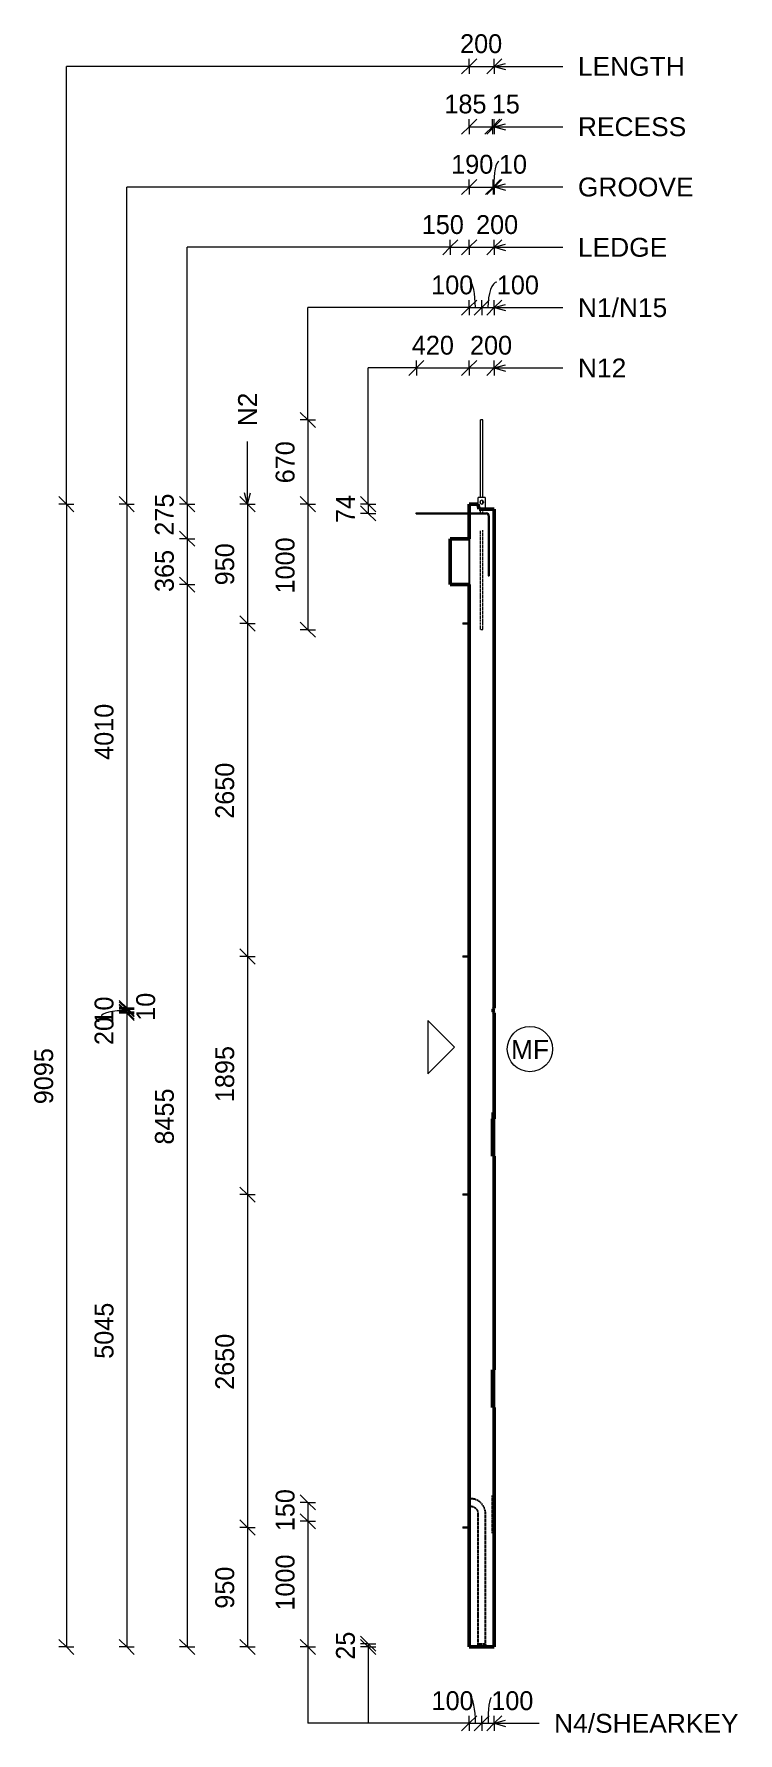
# Model space of a CAD drawing. Header units: millimetres. Extents: x -8906 to 7980, y -2564 to 13136.
# Drawn here: x 2381 to 7980, y -2080 to 11442 of the extents above; entities that cross this region are included whole.
import ezdxf

# ---------------------------------------------------------------- set-up
doc = ezdxf.new("R2010")
doc.units = ezdxf.units.MM
doc.linetypes.add('Dash', pattern=[6.36, 3.18, -3.18])
for name, color, linetype, lineweight in [('A-ANNO-DIMS', 211, 'Continuous', 9), ('A-ANNO-DIMS-60', 211, 'Continuous', 9), ('A-DETL-MBND', 5, 'Continuous', 18), ('A-DETL-THIN', 151, 'Continuous', 18), ('A-GENM', 13, 'Continuous', 18), ('A-WALL', 113, 'Continuous', 25), ('A-WALL-HDLN', 110, 'Dash', 25), ('G-ANNO-TEXT', 231, 'Continuous', 9), ('S-BEAM', 12, 'Continuous', 18), ('S-RBAR', 171, 'Continuous', 18)]:
    doc.layers.add(name, color=color, linetype=linetype, lineweight=lineweight)
doc.styles.add('Arial_1', font='arial.ttf', dxfattribs={"height": 150})
doc.styles.add('Nirmala UI Semilight', font='NirmalaS.ttf', dxfattribs={"height": 150})
doc.dimstyles.new('Arrow_Filled_-_2_5_NI_UI', dxfattribs={"dimscale": 304.8, "dimtxt": 157.104592, "dimasz": 0.393701, "dimexe": 0.19685, "dimexo": 0.0625, "dimgap": 0.19685, "dimtad": 1, "dimdec": 0, "dimzin": 0, "dimdsep": 46, "dimtxsty": 'Nirmala UI Semilight', "dimblk1": 'OBLIQUE', "dimblk2": 'OBLIQUE', "dimsah": 1, "dimcen": 0.09, "dimazin": 0, "dimtfac": 1, "dimtdec": 4, "dimtix": 1, "dimtmove": 0, "dimatfit": 3, "dimfxl": 0.19685, "dimfxlon": 1, "dimtvp": 1, "dimtolj": 1, "dimtzin": 0, "dimarcsym": 2})
doc.dimstyles.new('Arrow_Filled_-_2_5_NI_UI_1', dxfattribs={"dimscale": 304.8, "dimtxt": 157.104592, "dimasz": 0.393701, "dimexe": 0.19685, "dimexo": 0.0625, "dimgap": 0.19685, "dimtad": 1, "dimdec": 0, "dimzin": 0, "dimdsep": 46, "dimtxsty": 'Nirmala UI Semilight', "dimblk1": 'OBLIQUE', "dimblk2": 'OBLIQUE', "dimsah": 1, "dimcen": 0.09, "dimazin": 0, "dimtfac": 1, "dimtdec": 4, "dimtix": 1, "dimtmove": 2, "dimatfit": 3, "dimfxl": 0.19685, "dimfxlon": 1, "dimtvp": 1, "dimtolj": 1, "dimtzin": 0, "dimarcsym": 2})
doc.dimstyles.new('Arrow_Filled_-_2_5_NI_UI_2', dxfattribs={"dimscale": 304.8, "dimtxt": 157.104592, "dimasz": 0.393701, "dimexe": 0.19685, "dimexo": 0.0625, "dimgap": 0.19685, "dimtad": 1, "dimdec": 0, "dimzin": 0, "dimdsep": 46, "dimtxsty": 'Nirmala UI Semilight', "dimblk1": 'OBLIQUE', "dimblk2": 'OBLIQUE', "dimsah": 1, "dimcen": 0.09, "dimazin": 0, "dimtfac": 1, "dimtdec": 4, "dimtix": 1, "dimtmove": 1, "dimatfit": 3, "dimfxl": 0.19685, "dimfxlon": 1, "dimtvp": 1, "dimtolj": 1, "dimtzin": 0, "dimarcsym": 2})

# ---------------------------------------------------------------- blocks, each defined once
blk = doc.blocks.new('RR spread anchor face based - RR-SA-2_5-150-1726819-Elevation Right')
at = {"layer": 'A-GENM'}
for p, q in [((17885, 6755), (17890, 6755)), ((17885, 6755), (17885, 6745)), ((17890, 6745), (17885, 6745)), ((17890, 6755), (17935, 6755)), ((17890, 6755), (17890, 6745)), ((17935, 6745), (17890, 6745))]:
    blk.add_line(p, q, dxfattribs=at)
blk = doc.blocks.new('RR spread anchor face based - RR-SA-7_5-260-1726841-Elevation Right')
at = {"layer": 'A-GENM'}
for p, q in [((18008.06222, 7751.596), (18005.56222, 7746.596)), ((18005.56222, 7746.596), (18005.56222, 7700)), ((18063.06222, 7751.596), (18008.06222, 7751.596)), ((18022.56222, 7714.096), (18022.56222, 7718.096)), ((18048.56222, 7718.096), (18048.56222, 7714.096)), ((18065.56222, 7746.596), (18063.06222, 7751.596)), ((18065.56222, 7660), (18065.56222, 7746.596))]:
    blk.add_line(p, q, dxfattribs=at)
for centre, start, end in [((18035.56222, 7718.096), 0, 180), ((18035.56222, 7714.096), 180, 0)]:
    blk.add_arc(centre, 13, start, end, dxfattribs=at)
blk = doc.blocks.new('DIMBLOCK84-Elevation Right')
at = {"layer": 'A-ANNO-DIMS-60'}
for p, q in [((5842, -2003), (5782, -2063)), ((5842, -2003), (5902, -1943)), ((5842, -2003), (5842, -1943)), ((5842, -2003), (5942, -2003)), ((5842, -2003), (5842, -2063)), ((5942, -2003), (5882, -2063)), ((5942, -2003), (6002, -1943)), ((5942, -2003), (5942, -1943)), ((5942, -2003), (5942, -2063))]:
    blk.add_line(p, q, dxfattribs=at)
blk.add_ellipse((5852, -2003), major_axis=(0, 203), ratio=0.197096, start_param=4.712389, end_param=6.283185, dxfattribs=at)
at = {"layer": 'A-ANNO-DIMS-60', "color": 0, "insert": (5543, -1748), "char_height": 150, "width": 370.2, "attachment_point": 1, "line_spacing_factor": 1.142579, "style": 'Nirmala UI Semilight'}
blk.add_mtext('100', dxfattribs=at)
blk = doc.blocks.new('_Oblique')
at = {"color": 0, "linetype": 'ByBlock', "lineweight": -2}
blk.add_line((-0.5, -0.5), (0.5, 0.5), dxfattribs=at)
blk = doc.blocks.new('DIMBLOCK85-Elevation Right')
at = {"layer": 'A-ANNO-DIMS-60'}
for p, q in [((5942, -2003), (5882, -2063)), ((5942, -2003), (6002, -1943)), ((5942, -2003), (5942, -1943)), ((5942, -2003), (6042, -2003)), ((5942, -2003), (5942, -2063)), ((6042, -2003), (5982, -2063)), ((6042, -2003), (6102, -1943)), ((6042, -2003), (6042, -1943)), ((6042, -2003), (6042, -2063))]:
    blk.add_line(p, q, dxfattribs=at)
blk.add_ellipse((6018, -2003), major_axis=(0, 203), ratio=0.128758, start_param=0, end_param=1.570796, dxfattribs=at)
at = {"layer": 'A-ANNO-DIMS-60', "color": 0, "insert": (6018, -1748), "char_height": 150, "width": 370.2, "attachment_point": 1, "line_spacing_factor": 1.142579, "style": 'Nirmala UI Semilight'}
blk.add_mtext('100', dxfattribs=at)
blk = doc.blocks.new('DIMBLOCK86-Elevation Right')
at = {"layer": 'A-ANNO-DIMS-60'}
for p, q in [((4559, -245), (4499, -185)), ((4559, -245), (4499, -245)), ((4559, -245), (4559, -395)), ((4559, -245), (4619, -305)), ((4559, -245), (4619, -245)), ((4559, -395), (4499, -335)), ((4559, -395), (4499, -395)), ((4559, -395), (4619, -455)), ((4559, -395), (4619, -395))]:
    blk.add_line(p, q, dxfattribs=at)
at = {"layer": 'A-ANNO-DIMS-60', "color": 0, "insert": (4303, -474), "char_height": 150, "width": 370.2, "attachment_point": 1, "rotation": 90, "line_spacing_factor": 1.142579, "style": 'Nirmala UI Semilight'}
blk.add_mtext('150', dxfattribs=at)
blk = doc.blocks.new('DIMBLOCK87-Elevation Right')
at = {"layer": 'A-ANNO-DIMS-60'}
for p, q in [((4559, -395), (4499, -335)), ((4559, -395), (4499, -395)), ((4559, -395), (4559, -1395)), ((4559, -395), (4619, -455)), ((4559, -395), (4619, -395)), ((4559, -1395), (4499, -1335)), ((4559, -1395), (4499, -1395)), ((4559, -1395), (4619, -1455)), ((4559, -1395), (4619, -1395))]:
    blk.add_line(p, q, dxfattribs=at)
at = {"layer": 'A-ANNO-DIMS-60', "color": 0, "insert": (4303, -1106), "char_height": 150, "width": 507.31, "attachment_point": 1, "rotation": 90, "line_spacing_factor": 1.142579, "style": 'Nirmala UI Semilight'}
blk.add_mtext('1000', dxfattribs=at)
blk = doc.blocks.new('DIMBLOCK88-Elevation Right')
at = {"layer": 'A-ANNO-DIMS-60'}
for p, q in [((5039, -1370), (4979, -1310)), ((5039, -1395), (4979, -1335)), ((5039, -1370), (4979, -1370)), ((5039, -1395), (4979, -1395)), ((5039, -1370), (5039, -1395)), ((5039, -1370), (5099, -1430)), ((5039, -1370), (5099, -1370)), ((5039, -1395), (5099, -1455)), ((5039, -1395), (5099, -1395))]:
    blk.add_line(p, q, dxfattribs=at)
at = {"layer": 'A-ANNO-DIMS-60', "color": 0, "insert": (4783, -1497), "char_height": 150, "width": 274.22, "attachment_point": 1, "rotation": 90, "line_spacing_factor": 1.142579, "style": 'Nirmala UI Semilight'}
blk.add_mtext('25', dxfattribs=at)
blk = doc.blocks.new('DIMBLOCK89-Elevation Right')
at = {"layer": 'A-ANNO-DIMS-60'}
for p, q in [((5422, 8784), (5482, 8844)), ((5422, 8784), (5422, 8844)), ((5842, 8784), (5902, 8844)), ((5842, 8784), (5842, 8844)), ((5422, 8784), (5362, 8724)), ((5422, 8784), (5842, 8784)), ((5422, 8784), (5422, 8724)), ((5842, 8784), (5782, 8724)), ((5842, 8784), (5842, 8724))]:
    blk.add_line(p, q, dxfattribs=at)
at = {"layer": 'A-ANNO-DIMS-60', "color": 0, "insert": (5386, 9040), "char_height": 150, "width": 414.76, "attachment_point": 1, "line_spacing_factor": 1.142579, "style": 'Nirmala UI Semilight'}
blk.add_mtext('420', dxfattribs=at)
blk = doc.blocks.new('DIMBLOCK90-Elevation Right')
at = {"layer": 'A-ANNO-DIMS-60'}
for p, q in [((5842, 8784), (5902, 8844)), ((5842, 8784), (5842, 8844)), ((6042, 8784), (6102, 8844)), ((6042, 8784), (6042, 8844)), ((5842, 8784), (5782, 8724)), ((5842, 8784), (6042, 8784)), ((5842, 8784), (5842, 8724)), ((6042, 8784), (5982, 8724)), ((6042, 8784), (6042, 8724))]:
    blk.add_line(p, q, dxfattribs=at)
at = {"layer": 'A-ANNO-DIMS-60', "color": 0, "insert": (5849, 9040), "char_height": 150, "width": 411.33, "attachment_point": 1, "line_spacing_factor": 1.142579, "style": 'Nirmala UI Semilight'}
blk.add_mtext('200', dxfattribs=at)
blk = doc.blocks.new('DIMBLOCK91-Elevation Right')
at = {"layer": 'A-ANNO-DIMS-60'}
for p, q in [((5842, 9264), (5782, 9204)), ((5842, 9264), (5902, 9324)), ((5842, 9264), (5842, 9324)), ((5842, 9264), (5942, 9264)), ((5842, 9264), (5842, 9204)), ((5942, 9264), (5882, 9204)), ((5942, 9264), (6002, 9324)), ((5942, 9264), (5942, 9324)), ((5942, 9264), (5942, 9204))]:
    blk.add_line(p, q, dxfattribs=at)
blk.add_ellipse((5848, 9264), major_axis=(0, 203), ratio=0.214375, start_param=4.712389, end_param=6.283185, dxfattribs=at)
at = {"layer": 'A-ANNO-DIMS-60', "color": 0, "insert": (5540, 9520), "char_height": 150, "width": 370.2, "attachment_point": 1, "line_spacing_factor": 1.142579, "style": 'Nirmala UI Semilight'}
blk.add_mtext('100', dxfattribs=at)
blk = doc.blocks.new('DIMBLOCK92-Elevation Right')
at = {"layer": 'A-ANNO-DIMS-60'}
for p, q in [((5942, 9264), (5882, 9204)), ((5942, 9264), (6002, 9324)), ((5942, 9264), (5942, 9324)), ((5942, 9264), (6042, 9264)), ((5942, 9264), (5942, 9204)), ((6042, 9264), (5982, 9204)), ((6042, 9264), (6102, 9324)), ((6042, 9264), (6042, 9324)), ((6042, 9264), (6042, 9204))]:
    blk.add_line(p, q, dxfattribs=at)
blk.add_ellipse((6062, 9264), major_axis=(0, 203), ratio=0.348432, start_param=0, end_param=1.570796, dxfattribs=at)
at = {"layer": 'A-ANNO-DIMS-60', "color": 0, "insert": (6062, 9520), "char_height": 150, "width": 370.2, "attachment_point": 1, "line_spacing_factor": 1.142579, "style": 'Nirmala UI Semilight'}
blk.add_mtext('100', dxfattribs=at)
blk = doc.blocks.new('DIMBLOCK93-Elevation Right')
at = {"layer": 'A-ANNO-DIMS-60'}
for p, q in [((5039, 7700), (4979, 7760)), ((5039, 7700), (4979, 7700)), ((5039, 7626), (4979, 7686)), ((5039, 7626), (4979, 7626)), ((5039, 7700), (5039, 7626)), ((5039, 7700), (5099, 7640)), ((5039, 7700), (5099, 7700)), ((5039, 7626), (5099, 7566)), ((5039, 7626), (5099, 7626))]:
    blk.add_line(p, q, dxfattribs=at)
at = {"layer": 'A-ANNO-DIMS-60', "color": 0, "insert": (4783, 7550), "char_height": 150, "width": 270.79, "attachment_point": 1, "rotation": 90, "line_spacing_factor": 1.142579, "style": 'Nirmala UI Semilight'}
blk.add_mtext('74', dxfattribs=at)
blk = doc.blocks.new('DIMBLOCK94-Elevation Right')
at = {"layer": 'A-ANNO-DIMS-60'}
for p, q in [((4559, 8370), (4499, 8430)), ((4559, 8370), (4499, 8370)), ((4559, 8370), (4559, 7700)), ((4559, 8370), (4619, 8310)), ((4559, 8370), (4619, 8370)), ((4559, 7700), (4499, 7760)), ((4559, 7700), (4499, 7700)), ((4559, 7700), (4619, 7640)), ((4559, 7700), (4619, 7700))]:
    blk.add_line(p, q, dxfattribs=at)
at = {"layer": 'A-ANNO-DIMS-60', "color": 0, "insert": (4303, 7866), "char_height": 150, "width": 404.47, "attachment_point": 1, "rotation": 90, "line_spacing_factor": 1.142579, "style": 'Nirmala UI Semilight'}
blk.add_mtext('670', dxfattribs=at)
blk = doc.blocks.new('DIMBLOCK95-Elevation Right')
at = {"layer": 'A-ANNO-DIMS-60'}
for p, q in [((4559, 7700), (4499, 7760)), ((4559, 7700), (4499, 7700)), ((4559, 7700), (4559, 6700)), ((4559, 7700), (4619, 7640)), ((4559, 7700), (4619, 7700)), ((4559, 6700), (4499, 6760)), ((4559, 6700), (4499, 6700)), ((4559, 6700), (4619, 6640)), ((4559, 6700), (4619, 6700))]:
    blk.add_line(p, q, dxfattribs=at)
at = {"layer": 'A-ANNO-DIMS-60', "color": 0, "insert": (4303, 6989), "char_height": 150, "width": 507.31, "attachment_point": 1, "rotation": 90, "line_spacing_factor": 1.142579, "style": 'Nirmala UI Semilight'}
blk.add_mtext('1000', dxfattribs=at)
blk = doc.blocks.new('DIMBLOCK96-Elevation Right')
at = {"layer": 'A-ANNO-DIMS-60'}
for p, q in [((4079, 7700), (4019, 7760)), ((4079, 7700), (4019, 7700)), ((4079, 7700), (4079, 6750)), ((4079, 7700), (4139, 7640)), ((4079, 7700), (4139, 7700)), ((4079, 6750), (4019, 6810)), ((4079, 6750), (4019, 6750)), ((4079, 6750), (4139, 6690)), ((4079, 6750), (4139, 6750))]:
    blk.add_line(p, q, dxfattribs=at)
at = {"layer": 'A-ANNO-DIMS-60', "color": 0, "insert": (3823, 7054), "char_height": 150, "width": 411.33, "attachment_point": 1, "rotation": 90, "line_spacing_factor": 1.142579, "style": 'Nirmala UI Semilight'}
blk.add_mtext('950', dxfattribs=at)
blk = doc.blocks.new('DIMBLOCK97-Elevation Right')
at = {"layer": 'A-ANNO-DIMS-60'}
for p, q in [((4079, 6750), (4019, 6810)), ((4079, 6750), (4019, 6750)), ((4079, 6750), (4079, 4100)), ((4079, 6750), (4139, 6690)), ((4079, 6750), (4139, 6750)), ((4079, 4100), (4019, 4160)), ((4079, 4100), (4019, 4100)), ((4079, 4100), (4139, 4040)), ((4079, 4100), (4139, 4100))]:
    blk.add_line(p, q, dxfattribs=at)
at = {"layer": 'A-ANNO-DIMS-60', "color": 0, "insert": (3823, 5196), "char_height": 150, "width": 548.44, "attachment_point": 1, "rotation": 90, "line_spacing_factor": 1.142579, "style": 'Nirmala UI Semilight'}
blk.add_mtext('2650', dxfattribs=at)
blk = doc.blocks.new('DIMBLOCK98-Elevation Right')
at = {"layer": 'A-ANNO-DIMS-60'}
for p, q in [((4079, 4100), (4019, 4160)), ((4079, 4100), (4019, 4100)), ((4079, 4100), (4079, 2205)), ((4079, 4100), (4139, 4040)), ((4079, 4100), (4139, 4100)), ((4079, 2205), (4019, 2265)), ((4079, 2205), (4019, 2205)), ((4079, 2205), (4139, 2145)), ((4079, 2205), (4139, 2205))]:
    blk.add_line(p, q, dxfattribs=at)
at = {"layer": 'A-ANNO-DIMS-60', "color": 0, "insert": (3823, 2941), "char_height": 150, "width": 507.31, "attachment_point": 1, "rotation": 90, "line_spacing_factor": 1.142579, "style": 'Nirmala UI Semilight'}
blk.add_mtext('1895', dxfattribs=at)
blk = doc.blocks.new('DIMBLOCK99-Elevation Right')
at = {"layer": 'A-ANNO-DIMS-60'}
for p, q in [((4079, 2205), (4019, 2265)), ((4079, 2205), (4019, 2205)), ((4079, 2205), (4079, -445)), ((4079, 2205), (4139, 2145)), ((4079, 2205), (4139, 2205)), ((4079, -445), (4019, -385)), ((4079, -445), (4019, -445)), ((4079, -445), (4139, -505)), ((4079, -445), (4139, -445))]:
    blk.add_line(p, q, dxfattribs=at)
at = {"layer": 'A-ANNO-DIMS-60', "color": 0, "insert": (3823, 651), "char_height": 150, "width": 548.44, "attachment_point": 1, "rotation": 90, "line_spacing_factor": 1.142579, "style": 'Nirmala UI Semilight'}
blk.add_mtext('2650', dxfattribs=at)
blk = doc.blocks.new('DIMBLOCK100-Elevation Right')
at = {"layer": 'A-ANNO-DIMS-60'}
for p, q in [((4079, -445), (4019, -385)), ((4079, -445), (4019, -445)), ((4079, -445), (4079, -1395)), ((4079, -445), (4139, -505)), ((4079, -445), (4139, -445)), ((4079, -1395), (4019, -1335)), ((4079, -1395), (4019, -1395)), ((4079, -1395), (4139, -1455)), ((4079, -1395), (4139, -1395))]:
    blk.add_line(p, q, dxfattribs=at)
at = {"layer": 'A-ANNO-DIMS-60', "color": 0, "insert": (3823, -1091), "char_height": 150, "width": 411.33, "attachment_point": 1, "rotation": 90, "line_spacing_factor": 1.142579, "style": 'Nirmala UI Semilight'}
blk.add_mtext('950', dxfattribs=at)
blk = doc.blocks.new('DIMBLOCK101-Elevation Right')
at = {"layer": 'A-ANNO-DIMS-60'}
for p, q in [((5692, 9744), (5632, 9684)), ((5692, 9744), (5752, 9804)), ((5692, 9744), (5692, 9804)), ((5692, 9744), (5842, 9744)), ((5692, 9744), (5692, 9684)), ((5842, 9744), (5782, 9684)), ((5842, 9744), (5902, 9804)), ((5842, 9744), (5842, 9804)), ((5842, 9744), (5842, 9684))]:
    blk.add_line(p, q, dxfattribs=at)
at = {"layer": 'A-ANNO-DIMS-60', "color": 0, "insert": (5465, 10000), "char_height": 150, "width": 370.2, "attachment_point": 1, "line_spacing_factor": 1.142579, "style": 'Nirmala UI Semilight'}
blk.add_mtext('150', dxfattribs=at)
blk = doc.blocks.new('DIMBLOCK102-Elevation Right')
at = {"layer": 'A-ANNO-DIMS-60'}
for p, q in [((5842, 9744), (5782, 9684)), ((5842, 9744), (5902, 9804)), ((5842, 9744), (5842, 9804)), ((5842, 9744), (6042, 9744)), ((5842, 9744), (5842, 9684)), ((6042, 9744), (5982, 9684)), ((6042, 9744), (6102, 9804)), ((6042, 9744), (6042, 9804)), ((6042, 9744), (6042, 9684))]:
    blk.add_line(p, q, dxfattribs=at)
at = {"layer": 'A-ANNO-DIMS-60', "color": 0, "insert": (5897, 10000), "char_height": 150, "width": 411.33, "attachment_point": 1, "line_spacing_factor": 1.142579, "style": 'Nirmala UI Semilight'}
blk.add_mtext('200', dxfattribs=at)
blk = doc.blocks.new('DIMBLOCK103-Elevation Right')
at = {"layer": 'A-ANNO-DIMS-60'}
for p, q in [((3599, 7700), (3539, 7760)), ((3599, 7700), (3539, 7700)), ((3599, 7700), (3599, 7425)), ((3599, 7700), (3659, 7640)), ((3599, 7700), (3659, 7700)), ((3599, 7425), (3539, 7485)), ((3599, 7425), (3539, 7425)), ((3599, 7425), (3659, 7365)), ((3599, 7425), (3659, 7425))]:
    blk.add_line(p, q, dxfattribs=at)
at = {"layer": 'A-ANNO-DIMS-60', "color": 0, "insert": (3343, 7449), "char_height": 150, "width": 404.47, "attachment_point": 1, "rotation": 90, "line_spacing_factor": 1.142579, "style": 'Nirmala UI Semilight'}
blk.add_mtext('275', dxfattribs=at)
blk = doc.blocks.new('DIMBLOCK104-Elevation Right')
at = {"layer": 'A-ANNO-DIMS-60'}
for p, q in [((3599, 7425), (3539, 7485)), ((3599, 7425), (3539, 7425)), ((3599, 7425), (3599, 7060)), ((3599, 7425), (3659, 7365)), ((3599, 7425), (3659, 7425)), ((3599, 7060), (3539, 7120)), ((3599, 7060), (3539, 7060)), ((3599, 7060), (3659, 7000)), ((3599, 7060), (3659, 7060))]:
    blk.add_line(p, q, dxfattribs=at)
at = {"layer": 'A-ANNO-DIMS-60', "color": 0, "insert": (3343, 7001), "char_height": 150, "width": 411.33, "attachment_point": 1, "rotation": 90, "line_spacing_factor": 1.142579, "style": 'Nirmala UI Semilight'}
blk.add_mtext('365', dxfattribs=at)
blk = doc.blocks.new('DIMBLOCK105-Elevation Right')
at = {"layer": 'A-ANNO-DIMS-60'}
for p, q in [((3599, 7060), (3539, 7120)), ((3599, 7060), (3539, 7060)), ((3599, 7060), (3599, -1395)), ((3599, 7060), (3659, 7000)), ((3599, 7060), (3659, 7060)), ((3599, -1395), (3539, -1335)), ((3599, -1395), (3539, -1395)), ((3599, -1395), (3659, -1455)), ((3599, -1395), (3659, -1395))]:
    blk.add_line(p, q, dxfattribs=at)
at = {"layer": 'A-ANNO-DIMS-60', "color": 0, "insert": (3343, 2603), "char_height": 150, "width": 551.87, "attachment_point": 1, "rotation": 90, "line_spacing_factor": 1.142579, "style": 'Nirmala UI Semilight'}
blk.add_mtext('8455', dxfattribs=at)
blk = doc.blocks.new('DIMBLOCK106-Elevation Right')
at = {"layer": 'A-ANNO-DIMS-60'}
for p, q in [((5842, 10224), (5902, 10284)), ((5842, 10224), (5842, 10284)), ((6032, 10224), (6092, 10284)), ((6032, 10224), (6032, 10284)), ((5842, 10224), (5782, 10164)), ((5842, 10224), (6032, 10224)), ((5842, 10224), (5842, 10164)), ((6032, 10224), (5972, 10164)), ((6032, 10224), (6032, 10164))]:
    blk.add_line(p, q, dxfattribs=at)
at = {"layer": 'A-ANNO-DIMS-60', "color": 0, "insert": (5699, 10480), "char_height": 150, "width": 370.2, "attachment_point": 1, "line_spacing_factor": 1.142579, "style": 'Nirmala UI Semilight'}
blk.add_mtext('190', dxfattribs=at)
blk = doc.blocks.new('DIMBLOCK107-Elevation Right')
at = {"layer": 'A-ANNO-DIMS-60'}
for p, q in [((6032, 10224), (6092, 10284)), ((6032, 10224), (6032, 10284)), ((6042, 10224), (6102, 10284)), ((6042, 10224), (6042, 10284)), ((6032, 10224), (5972, 10164)), ((6042, 10224), (5982, 10164)), ((6032, 10224), (6042, 10224)), ((6032, 10224), (6032, 10164)), ((6042, 10224), (6042, 10164))]:
    blk.add_line(p, q, dxfattribs=at)
blk.add_ellipse((6079, 10224), major_axis=(0, 203), ratio=0.208442, start_param=0, end_param=1.570796, dxfattribs=at)
at = {"layer": 'A-ANNO-DIMS-60', "color": 0, "insert": (6079, 10480), "char_height": 150, "width": 233.09, "attachment_point": 1, "line_spacing_factor": 1.142579, "style": 'Nirmala UI Semilight'}
blk.add_mtext('10', dxfattribs=at)
blk = doc.blocks.new('DIMBLOCK108-Elevation Right')
at = {"layer": 'A-ANNO-DIMS-60'}
for p, q in [((3119, 7700), (3059, 7760)), ((3119, 7700), (3059, 7700)), ((3119, 7700), (3119, 3690)), ((3119, 7700), (3179, 7640)), ((3119, 7700), (3179, 7700)), ((3119, 3690), (3059, 3750)), ((3119, 3690), (3059, 3690)), ((3119, 3690), (3179, 3630)), ((3119, 3690), (3179, 3690))]:
    blk.add_line(p, q, dxfattribs=at)
at = {"layer": 'A-ANNO-DIMS-60', "color": 0, "insert": (2863, 5665), "char_height": 150, "width": 510.73, "attachment_point": 1, "rotation": 90, "line_spacing_factor": 1.142579, "style": 'Nirmala UI Semilight'}
blk.add_mtext('4010', dxfattribs=at)
blk = doc.blocks.new('DIMBLOCK109-Elevation Right')
at = {"layer": 'A-ANNO-DIMS-60'}
for p, q in [((3119, 3690), (3059, 3750)), ((3119, 3680), (3059, 3740)), ((3119, 3690), (3059, 3690)), ((3119, 3680), (3059, 3680)), ((3119, 3690), (3119, 3680)), ((3119, 3690), (3179, 3630)), ((3119, 3690), (3179, 3690)), ((3119, 3680), (3179, 3620)), ((3119, 3680), (3179, 3680))]:
    blk.add_line(p, q, dxfattribs=at)
at = {"layer": 'A-ANNO-DIMS-60', "color": 0, "insert": (3194, 3588), "char_height": 150, "width": 233.09, "attachment_point": 1, "rotation": 90, "line_spacing_factor": 1.142579, "style": 'Nirmala UI Semilight'}
blk.add_mtext('10', dxfattribs=at)
blk = doc.blocks.new('DIMBLOCK110-Elevation Right')
at = {"layer": 'A-ANNO-DIMS-60'}
for p, q in [((3119, 3680), (3059, 3740)), ((3119, 3660), (3059, 3720)), ((3119, 3680), (3059, 3680)), ((3119, 3660), (3059, 3660)), ((3119, 3680), (3119, 3660)), ((3119, 3680), (3179, 3620)), ((3119, 3680), (3179, 3680)), ((3119, 3660), (3179, 3600)), ((3119, 3660), (3179, 3660))]:
    blk.add_line(p, q, dxfattribs=at)
blk.add_ellipse((3119, 3623), major_axis=(203, 0), ratio=0.230436, start_param=1.570796, end_param=3.141593, dxfattribs=at)
at = {"layer": 'A-ANNO-DIMS-60', "color": 0, "insert": (2863, 3395), "char_height": 150, "width": 274.22, "attachment_point": 1, "rotation": 90, "line_spacing_factor": 1.142579, "style": 'Nirmala UI Semilight'}
blk.add_mtext('20', dxfattribs=at)
blk = doc.blocks.new('DIMBLOCK111-Elevation Right')
at = {"layer": 'A-ANNO-DIMS-60'}
for p, q in [((3119, 3660), (3059, 3720)), ((3119, 3650), (3059, 3710)), ((3119, 3660), (3059, 3660)), ((3119, 3660), (3119, 3650)), ((3119, 3660), (3179, 3600)), ((3119, 3660), (3179, 3660)), ((3119, 3650), (3059, 3650)), ((3119, 3650), (3179, 3590)), ((3119, 3650), (3179, 3650))]:
    blk.add_line(p, q, dxfattribs=at)
at = {"layer": 'A-ANNO-DIMS-60', "color": 0, "insert": (2863, 3558), "char_height": 150, "width": 233.09, "attachment_point": 1, "rotation": 90, "line_spacing_factor": 1.142579, "style": 'Nirmala UI Semilight'}
blk.add_mtext('10', dxfattribs=at)
blk = doc.blocks.new('DIMBLOCK112-Elevation Right')
at = {"layer": 'A-ANNO-DIMS-60'}
for p, q in [((3119, 3650), (3059, 3710)), ((3119, 3650), (3059, 3650)), ((3119, 3650), (3119, -1395)), ((3119, 3650), (3179, 3590)), ((3119, 3650), (3179, 3650)), ((3119, -1395), (3059, -1335)), ((3119, -1395), (3059, -1395)), ((3119, -1395), (3179, -1455)), ((3119, -1395), (3179, -1395))]:
    blk.add_line(p, q, dxfattribs=at)
at = {"layer": 'A-ANNO-DIMS-60', "color": 0, "insert": (2863, 898), "char_height": 150, "width": 551.87, "attachment_point": 1, "rotation": 90, "line_spacing_factor": 1.142579, "style": 'Nirmala UI Semilight'}
blk.add_mtext('5045', dxfattribs=at)
blk = doc.blocks.new('DIMBLOCK113-Elevation Right')
at = {"layer": 'A-ANNO-DIMS-60'}
for p, q in [((5842, 10704), (5782, 10644)), ((5842, 10704), (5902, 10764)), ((5842, 10704), (5842, 10764)), ((5842, 10704), (6027, 10704)), ((5842, 10704), (5842, 10644)), ((6027, 10704), (5967, 10644)), ((6027, 10704), (6087, 10764)), ((6027, 10704), (6027, 10764)), ((6027, 10704), (6027, 10644))]:
    blk.add_line(p, q, dxfattribs=at)
at = {"layer": 'A-ANNO-DIMS-60', "color": 0, "insert": (5645, 10960), "char_height": 150, "width": 370.2, "attachment_point": 1, "line_spacing_factor": 1.142579, "style": 'Nirmala UI Semilight'}
blk.add_mtext('185', dxfattribs=at)
blk = doc.blocks.new('DIMBLOCK114-Elevation Right')
at = {"layer": 'A-ANNO-DIMS-60'}
for p, q in [((6027, 10704), (5967, 10644)), ((6042, 10704), (5982, 10644)), ((6027, 10704), (6087, 10764)), ((6027, 10704), (6027, 10764)), ((6027, 10704), (6042, 10704)), ((6027, 10704), (6027, 10644)), ((6042, 10704), (6102, 10764)), ((6042, 10704), (6042, 10764)), ((6042, 10704), (6042, 10644))]:
    blk.add_line(p, q, dxfattribs=at)
at = {"layer": 'A-ANNO-DIMS-60', "color": 0, "insert": (6022, 10960), "char_height": 150, "width": 233.09, "attachment_point": 1, "line_spacing_factor": 1.142579, "style": 'Nirmala UI Semilight'}
blk.add_mtext('15', dxfattribs=at)
blk = doc.blocks.new('DIMBLOCK115-Elevation Right')
at = {"layer": 'A-ANNO-DIMS-60'}
for p, q in [((5842, 11184), (5902, 11244)), ((5842, 11184), (5842, 11244)), ((6042, 11184), (6102, 11244)), ((6042, 11184), (6042, 11244)), ((5842, 11184), (5782, 11124)), ((5842, 11184), (6042, 11184)), ((5842, 11184), (5842, 11124)), ((6042, 11184), (5982, 11124)), ((6042, 11184), (6042, 11124))]:
    blk.add_line(p, q, dxfattribs=at)
at = {"layer": 'A-ANNO-DIMS-60', "color": 0, "insert": (5770, 11440), "char_height": 150, "width": 411.33, "attachment_point": 1, "line_spacing_factor": 1.142579, "style": 'Nirmala UI Semilight'}
blk.add_mtext('200', dxfattribs=at)
blk = doc.blocks.new('DIMBLOCK116-Elevation Right')
at = {"layer": 'A-ANNO-DIMS-60'}
for p, q in [((2639, 7700), (2579, 7760)), ((2639, 7700), (2579, 7700)), ((2639, 7700), (2639, -1395)), ((2639, 7700), (2699, 7640)), ((2639, 7700), (2699, 7700)), ((2639, -1395), (2579, -1335)), ((2639, -1395), (2579, -1395)), ((2639, -1395), (2699, -1455)), ((2639, -1395), (2699, -1395))]:
    blk.add_line(p, q, dxfattribs=at)
at = {"layer": 'A-ANNO-DIMS-60', "color": 0, "insert": (2383, 2924), "char_height": 150, "width": 548.44, "attachment_point": 1, "rotation": 90, "line_spacing_factor": 1.142579, "style": 'Nirmala UI Semilight'}
blk.add_mtext('9095', dxfattribs=at)

msp = doc.modelspace()

# ---------------------------------------------------------------- linework, layer by layer
at = {"layer": 'A-DETL-MBND'}
for p, q in [((2639.1, 7700), (2639.1, 11184)), ((5841.7, 11184), (2639.1, 11184)), ((3119.1, 7700), (3119.1, 10224)), ((5841.7, 10224), (3119.1, 10224)), ((3599.1, 7700), (3599.1, 9744)), ((5691.7, 9744), (3599.1, 9744)), ((4559.1, 8370), (4559.1, 9264)), ((5841.7, 9264), (4559.1, 9264)), ((5039.1, 7700), (5039.1, 8784)), ((5421.7, 8784), (5039.1, 8784)), ((4559.1, -1395), (4559.1, -2003.3)), ((5039.1, -1395), (5039.1, -2003.3)), ((5841.7, -2003.3), (4559.1, -2003.3))]:
    msp.add_line(p, q, dxfattribs=at)
at = {"layer": 'A-DETL-THIN'}
for p, q in [((5512.8, 3591.3), (5512.8, 3167)), ((5725, 3379.2), (5512.8, 3591.3)), ((5512.8, 3167), (5725, 3379.2))]:
    msp.add_line(p, q, dxfattribs=at)
msp.add_circle((6325.1, 3362.9), 180, dxfattribs=at)
at = {"layer": 'A-WALL', "lineweight": 50}
for p, q in [((5911.8, 7700), (5841.7, 7700)), ((5841.7, 7700), (5841.7, 7425)), ((5921.8, 7660), (5911.8, 7700)), ((6041.7, 7660), (5921.8, 7660)), ((6041.7, 3690), (6041.7, 7660)), ((5841.7, 7060), (5841.7, -1395)), ((6031.7, 3680), (6041.7, 3690)), ((6031.7, 3660), (6031.7, 3680)), ((6041.7, 3650), (6031.7, 3660)), ((6041.7, 2807.3), (6041.7, 3650)), ((6026.7, 2511.9), (6026.7, 2807.3)), ((6026.7, 2807.3), (6041.7, 2807.3)), ((6041.7, 2511.9), (6026.7, 2511.9)), ((6041.7, 809.6), (6041.7, 2511.9)), ((6026.7, 509.7), (6026.7, 809.6)), ((6041.7, -1395), (6041.7, 509.7)), ((5841.7, -1395), (6041.7, -1395))]:
    msp.add_line(p, q, dxfattribs=at)
at = {"layer": 'A-WALL'}
for p, q in [((5841.7, 7425), (5841.7, 7060)), ((6041.7, 2809.6), (6026.7, 2809.6)), ((6041.7, 2807.3), (6041.7, 2511.9)), ((6026.7, 2509.6), (6041.7, 2509.6)), ((6041.7, 809.6), (6026.7, 809.6)), ((6041.7, 806.1), (6041.7, 513.2)), ((6026.7, 509.6), (6041.7, 509.6))]:
    msp.add_line(p, q, dxfattribs=at)
at = {"layer": 'A-WALL-HDLN'}
for p, q in [((6041.7, 2858.1), (6026.7, 2858.1)), ((6026.7, 2810), (6026.7, 2858.1)), ((6026.7, 2805), (6026.7, 2854.8)), ((6026.7, 2807.3), (6026.7, 2809.6)), ((6026.7, 2558.1), (6041.7, 2558.1)), ((6026.7, 2509.6), (6026.7, 2511.9)), ((6041.7, 809.6), (6041.7, 806.1)), ((6041.7, 513.2), (6041.7, 509.6)), ((5851.7, -215), (5841.7, -215)), ((6041.7, -190.5), (6026.7, -190.5)), ((6026.7, -490.5), (6026.7, -190.5)), ((5841.7, -275), (5851.7, -275)), ((5911.7, -335), (5911.7, -1376.3)), ((5971.7, -1376.3), (5971.7, -335)), ((6026.7, -490.5), (6041.7, -490.5)), ((5911.6, -1376.3), (5904.2, -1395)), ((5914.2, -1370), (5969.2, -1370)), ((5971.7, -1376.3), (5979.2, -1395))]:
    msp.add_line(p, q, dxfattribs=at)
at = {"layer": 'A-WALL-HDLN', "flags": 128}
for points in [[(5971.7, -335), (5971.6, -330.2), (5971.3, -325.4), (5970.8, -320.6), (5970.1, -315.9), (5969.3, -311.2), (5968.2, -306.5), (5967, -301.8), (5965.6, -297.3), (5964, -292.7), (5962.2, -288.3), (5960.2, -283.9), (5958.1, -279.6), (5955.8, -275.4), (5953.3, -271.3), (5950.7, -267.2), (5947.9, -263.3), (5945, -259.5), (5941.9, -255.9), (5938.6, -252.3), (5935.3, -248.9), (5931.8, -245.6), (5928.1, -242.5), (5924.4, -239.5), (5920.5, -236.7), (5916.5, -234), (5912.4, -231.5), (5908.2, -229.2), (5903.9, -227), (5899.6, -225), (5895.1, -223.2), (5890.6, -221.5), (5886.1, -220), (5881.4, -218.8), (5876.8, -217.7), (5872.1, -216.7), (5867.3, -216), (5862.5, -215.5), (5857.8, -215.2), (5853, -215), (5851.7, -215)], [(5851.7, -275), (5854.1, -275), (5856.5, -275.2), (5858.8, -275.4), (5861.2, -275.8), (5863.6, -276.2), (5865.9, -276.7), (5868.2, -277.3), (5870.5, -278), (5872.8, -278.8), (5875, -279.7), (5877.2, -280.7), (5879.4, -281.8), (5881.5, -282.9), (5883.5, -284.2), (5885.5, -285.5), (5887.5, -286.9), (5889.4, -288.3), (5891.2, -289.9), (5893, -291.5), (5894.7, -293.2), (5896.3, -295), (5897.9, -296.8), (5899.4, -298.7), (5900.8, -300.6), (5902.2, -302.6), (5903.4, -304.6), (5904.6, -306.7), (5905.7, -308.9), (5906.7, -311), (5907.6, -313.3), (5908.4, -315.5), (5909.1, -317.8), (5909.8, -320.1), (5910.3, -322.4), (5910.8, -324.8), (5911.1, -327.2), (5911.4, -329.6), (5911.6, -332), (5911.7, -334.4), (5911.7, -335)], [(5914.2, -1370), (5913.1, -1372.7), (5912.3, -1374.7), (5911.8, -1375.9), (5911.7, -1376.2)], [(5971.6, -1376.2), (5971.5, -1375.9), (5971, -1374.7), (5970.2, -1372.7), (5969.2, -1370)]]:
    msp.add_lwpolyline(points, dxfattribs=at)
at = {"layer": 'G-ANNO-TEXT', "color": 7}
for p, q in [((6041.8, 11184), (6131.8, 11208.1)), ((6041.8, 11184), (6131.8, 11159.9)), ((6041.8, 11184), (6587.1, 11184)), ((6041.8, 10704), (6131.8, 10728.1)), ((6041.8, 10704), (6131.8, 10679.9)), ((6041.8, 10704), (6587.1, 10704)), ((6041.8, 10224.2), (6131.8, 10248.3)), ((6041.8, 10224.2), (6131.8, 10200)), ((6041.8, 10224.2), (6587.1, 10224.2)), ((6041.8, 9744.2), (6131.8, 9768.3)), ((6041.8, 9744.2), (6131.8, 9720)), ((6041.8, 9744.2), (6587.1, 9744.2)), ((6041.4, 9264), (6131.4, 9288.2)), ((6041.4, 9264), (6131.4, 9239.9)), ((6041.4, 9264), (6587.1, 9264)), ((6041.6, 8783.7), (6131.6, 8807.8)), ((6041.6, 8783.7), (6131.6, 8759.6)), ((6041.6, 8783.7), (6587.1, 8783.7)), ((4079.2, 7699.8), (4079.2, 8199.9)), ((4079.2, 7699.8), (4055, 7789.8)), ((4079.2, 7699.8), (4103.3, 7789.8)), ((6041.7, -2003.3), (6131.7, -1979.2)), ((6041.7, -2003.3), (6131.7, -2027.4)), ((6041.7, -2003.3), (6397.5, -2003.3))]:
    msp.add_line(p, q, dxfattribs=at)
at = {"layer": 'S-BEAM', "lineweight": 50}
for p, q in [((5691.7, 7425), (5691.7, 7060)), ((5841.7, 7425), (5691.7, 7425)), ((5691.7, 7060), (5841.7, 7060))]:
    msp.add_line(p, q, dxfattribs=at)
at = {"layer": 'S-BEAM'}
msp.add_line((5841.7, 7060), (5841.7, 7425), dxfattribs=at)
at = {"layer": 'S-RBAR'}
for p, q in [((5951.7, 8370), (5931.7, 8370)), ((5931.7, 7751.6), (5931.7, 8370)), ((5951.7, 7751.6), (5951.7, 8370)), ((5931.7, 7706.2), (5931.7, 7726)), ((5951.7, 7705.9), (5951.7, 7726.3)), ((5421.7, 7630), (5977.7, 7630)), ((5421.7, 7622), (5421.7, 7630)), ((5421.7, 7622), (5977.7, 7622)), ((5993.7, 7606), (5993.7, 7130)), ((6001.7, 7606), (6001.7, 7130)), ((5993.7, 7130), (6001.7, 7130))]:
    msp.add_line(p, q, dxfattribs=at)
at = {"layer": 'S-RBAR', "linetype": 'Dash'}
for p, q in [((5931.7, 7633.4), (5931.7, 7653.4)), ((5951.7, 7633.1), (5951.7, 7653.7)), ((5931.7, 6767), (5931.7, 7491.6)), ((5951.7, 6700), (5951.7, 7491.6)), ((5931.7, 6743), (5931.7, 6757)), ((5931.7, 6700), (5931.7, 6733)), ((5951.7, 6700), (5931.7, 6700))]:
    msp.add_line(p, q, dxfattribs=at)
at = {"layer": 'S-RBAR'}
for radius in [24, 16]:
    msp.add_arc((5977.7, 7606), radius, 0, 90, dxfattribs=at)

# ---------------------------------------------------------------- block references
at = {"layer": 'A-GENM'}
for name, p in [('RR spread anchor face based - RR-SA-7_5-260-1726841-Elevation Right', (-12093.8, 0)), ('RR spread anchor face based - RR-SA-2_5-150-1726819-Elevation Right', (-12093.8, 0)), ('RR spread anchor face based - RR-SA-2_5-150-1726819-Elevation Right', (-12093.8, -2650)), ('RR spread anchor face based - RR-SA-2_5-150-1726819-Elevation Right', (-12093.8, -4545)), ('RR spread anchor face based - RR-SA-2_5-150-1726819-Elevation Right', (-12093.8, -7195))]:
    msp.add_blockref(name, p, dxfattribs=at)

# ---------------------------------------------------------------- texts
at = {"layer": 'G-ANNO-TEXT', "color": 7, "char_height": 150, "attachment_point": 1, "style": 'Arial_1'}
for s, insert, width in [('LENGTH', (6707.1, 11259), 1029.367), ('RECESS', (6707.1, 10779), 1038.987), ('GROOVE', (6707.1, 10299.2), 1111.139), ('LEDGE', (6707.1, 9819.2), 856.202), ('N1/N15', (6707.1, 9339), 856.202), ('N12', (6707.1, 8858.7), 461.772), ('MF', (6174.9, 3434.8), 360.759), ('N4/SHEARKEY', (6517.5, -1928.3), 1770.126)]:
    msp.add_mtext(s, dxfattribs=dict(at, insert=insert, width=width))
at = {"layer": 'G-ANNO-TEXT', "color": 7, "insert": (4004.2, 8319.9), "char_height": 150, "width": 322.278, "attachment_point": 1, "rotation": 90, "style": 'Arial_1'}
msp.add_mtext('N2', dxfattribs=at)

# ---------------------------------------------------------------- dimensions: what is measured, and where the dimension line sits
at = {"layer": 'A-ANNO-DIMS'}
dim = msp.add_linear_dim(base=(6041.7, 11184), p1=(5841.7, 11124), p2=(6041.7, 11124), dimstyle='Arrow_Filled_-_2_5_NI_UI', override={"dimpost": '<>', "dimfxl": 200}, dxfattribs=at)
dim.commit()
dim.dimension.update_dxf_attribs({"geometry": 'DIMBLOCK115-Elevation Right', "text_midpoint": (5941.7, 11321.5)})
for base, p1, p2, dimstyle, override, picture, middle in [((6026.7, 10704), (5841.7, 10644), (6026.7, 10644), 'Arrow_Filled_-_2_5_NI_UI_1', {"dimpost": '<>', "dimfxl": 185}, 'DIMBLOCK113-Elevation Right', (5829.8, 10859.7)), ((6041.7, 10704), (6026.7, 10644), (6041.7, 10644), 'Arrow_Filled_-_2_5_NI_UI_1', {"dimpost": '<>', "dimfxl": 15}, 'DIMBLOCK114-Elevation Right', (6138.2, 10859.7)), ((6031.7, 10224), (5841.7, 10164), (6031.7, 10164), 'Arrow_Filled_-_2_5_NI_UI_1', {"dimpost": '<>', "dimfxl": 190}, 'DIMBLOCK106-Elevation Right', (5884.3, 10379.7)), ((6041.7, 10224), (6031.7, 10164), (6041.7, 10164), 'Arrow_Filled_-_2_5_NI_UI_2', {"dimpost": '<>', "dimfxl": 10}, 'DIMBLOCK107-Elevation Right', (6195.5, 10379.7)), ((5841.7, 9744), (5691.7, 9684), (5841.7, 9684), 'Arrow_Filled_-_2_5_NI_UI_1', {"dimpost": '<>', "dimfxl": 150}, 'DIMBLOCK101-Elevation Right', (5649.7, 9899.7)), ((6041.7, 9744), (5841.7, 9684), (6041.7, 9684), 'Arrow_Filled_-_2_5_NI_UI_1', {"dimpost": '<>', "dimfxl": 200}, 'DIMBLOCK102-Elevation Right', (6102.2, 9899.7)), ((5941.7, 9264), (5841.7, 9204), (5941.7, 9204), 'Arrow_Filled_-_2_5_NI_UI_2', {"dimpost": '<>', "dimfxl": 100}, 'DIMBLOCK91-Elevation Right', (5724.8, 9419.7)), ((6041.7, 9264), (5941.7, 9204), (6041.7, 9204), 'Arrow_Filled_-_2_5_NI_UI_2', {"dimpost": '<>', "dimfxl": 100}, 'DIMBLOCK92-Elevation Right', (6247.4, 9419.7)), ((5841.7, 8784), (5421.7, 8724), (5841.7, 8724), 'Arrow_Filled_-_2_5_NI_UI_1', {"dimpost": '<>', "dimfxl": 420}, 'DIMBLOCK89-Elevation Right', (5593.7, 8939.7)), ((6041.7, 8784), (5841.7, 8724), (6041.7, 8724), 'Arrow_Filled_-_2_5_NI_UI_1', {"dimpost": '<>', "dimfxl": 200}, 'DIMBLOCK90-Elevation Right', (6054.8, 8939.7)), ((5941.7, -2003.3), (5841.7, -1943.3), (5941.7, -1943.3), 'Arrow_Filled_-_2_5_NI_UI_2', {"dimpost": '<>', "dimfxl": 100}, 'DIMBLOCK84-Elevation Right', (5728.3, -1847.6)), ((6041.7, -2003.3), (5941.7, -1943.3), (6041.7, -1943.3), 'Arrow_Filled_-_2_5_NI_UI_2', {"dimpost": '<>', "dimfxl": 100}, 'DIMBLOCK85-Elevation Right', (6202.9, -1847.6))]:
    dim = msp.add_linear_dim(base=base, p1=p1, p2=p2, dimstyle=dimstyle, override=override, dxfattribs=at)
    dim.commit()
    dim.dimension.update_dxf_attribs({"geometry": picture, "text_midpoint": middle, "dimtype": 160})
for base, p1, p2, override, picture, middle in [((4559.1, 7700), (4619.1, 8370), (4619.1, 7700), {"dimpost": '<>', "dimfxl": 670}, 'DIMBLOCK94-Elevation Right', (4421.5, 8035)), ((2639.1, -1395), (2699.1, 7700), (2699.1, -1395), {"dimpost": '<>', "dimfxl": 9095}, 'DIMBLOCK116-Elevation Right', (2501.5, 3152.5)), ((4079.1, 6750), (4139.1, 7700), (4139.1, 6750), {"dimpost": '<>', "dimfxl": 950}, 'DIMBLOCK96-Elevation Right', (3941.5, 7225)), ((4559.1, 6700), (4619.1, 7700), (4619.1, 6700), {"dimpost": '<>', "dimfxl": 1000}, 'DIMBLOCK95-Elevation Right', (4421.1, 7200)), ((5039.1, 7626), (5099.1, 7700), (5099.1, 7626), {"dimpost": '<>', "dimfxl": 74}, 'DIMBLOCK93-Elevation Right', (4904.1, 7663)), ((3599.1, -1395), (3659.1, 7060), (3659.1, -1395), {"dimpost": '<>', "dimfxl": 8455}, 'DIMBLOCK105-Elevation Right', (3461.5, 2832.5)), ((4079.1, 4100), (4139.1, 6750), (4139.1, 4100), {"dimpost": '<>', "dimfxl": 2650}, 'DIMBLOCK97-Elevation Right', (3941.5, 5425)), ((4079.1, 2205), (4139.1, 4100), (4139.1, 2205), {"dimpost": '<>', "dimfxl": 1895}, 'DIMBLOCK98-Elevation Right', (3941.1, 3152.5)), ((3119.1, 3650), (3179.1, 3660), (3179.1, 3650), {"dimpost": '<>', "dimfxl": 10.002582}, 'DIMBLOCK111-Elevation Right', (2981.1, 3655)), ((3119.1, -1395), (3179.1, 3650), (3179.1, -1395), {"dimpost": '<>', "dimfxl": 5045}, 'DIMBLOCK112-Elevation Right', (2981.5, 1127.5)), ((4079.1, -445), (4139.1, 2205), (4139.1, -445), {"dimpost": '<>', "dimfxl": 2650}, 'DIMBLOCK99-Elevation Right', (3941.5, 880)), ((4559.1, -395), (4619.1, -245), (4619.1, -395), {"dimpost": '<>', "dimfxl": 150}, 'DIMBLOCK86-Elevation Right', (4421.1, -320)), ((4079.1, -1395), (4139.1, -445), (4139.1, -1395), {"dimpost": '<>', "dimfxl": 950}, 'DIMBLOCK100-Elevation Right', (3941.5, -920)), ((4559.1, -1395), (4619.1, -395), (4619.1, -1395), {"dimpost": '<>', "dimfxl": 1000}, 'DIMBLOCK87-Elevation Right', (4421.1, -895)), ((5039.1, -1395), (5099.1, -1370), (5099.1, -1395), {"dimpost": '<>', "dimfxl": 25}, 'DIMBLOCK88-Elevation Right', (4901.5, -1382.5))]:
    dim = msp.add_linear_dim(base=base, p1=p1, p2=p2, angle=90, dimstyle='Arrow_Filled_-_2_5_NI_UI', override=override, dxfattribs=at)
    dim.commit()
    dim.dimension.update_dxf_attribs({"geometry": picture, "text_midpoint": middle})
for base, p1, p2, dimstyle, override, picture, middle in [((3599.1, 7425), (3659.1, 7700), (3659.1, 7425), 'Arrow_Filled_-_2_5_NI_UI_1', {"dimpost": '<>', "dimfxl": 275}, 'DIMBLOCK103-Elevation Right', (3443.4, 7651.1)), ((3119.1, 3690), (3179.1, 7700), (3179.1, 3690), 'Arrow_Filled_-_2_5_NI_UI_1', {"dimpost": '<>', "dimfxl": 4010}, 'DIMBLOCK108-Elevation Right', (2963.4, 5920.3)), ((3599.1, 7060), (3659.1, 7425), (3659.1, 7060), 'Arrow_Filled_-_2_5_NI_UI_1', {"dimpost": '<>', "dimfxl": 365}, 'DIMBLOCK104-Elevation Right', (3443.4, 7206.8)), ((3119.1, 3680), (3179.1, 3690), (3179.1, 3680), 'Arrow_Filled_-_2_5_NI_UI_1', {"dimpost": '<>', "dimfxl": 10.002582}, 'DIMBLOCK109-Elevation Right', (3293.6, 3704.4)), ((3119.1, 3660), (3179.1, 3680), (3179.1, 3660), 'Arrow_Filled_-_2_5_NI_UI_2', {"dimpost": '<>', "dimfxl": 19.994835}, 'DIMBLOCK110-Elevation Right', (2963.4, 3531.9))]:
    dim = msp.add_linear_dim(base=base, p1=p1, p2=p2, angle=90, dimstyle=dimstyle, override=override, dxfattribs=at)
    dim.commit()
    dim.dimension.update_dxf_attribs({"geometry": picture, "text_midpoint": middle, "dimtype": 160, "text_rotation": 90})

doc.saveas('drawing.dxf')
